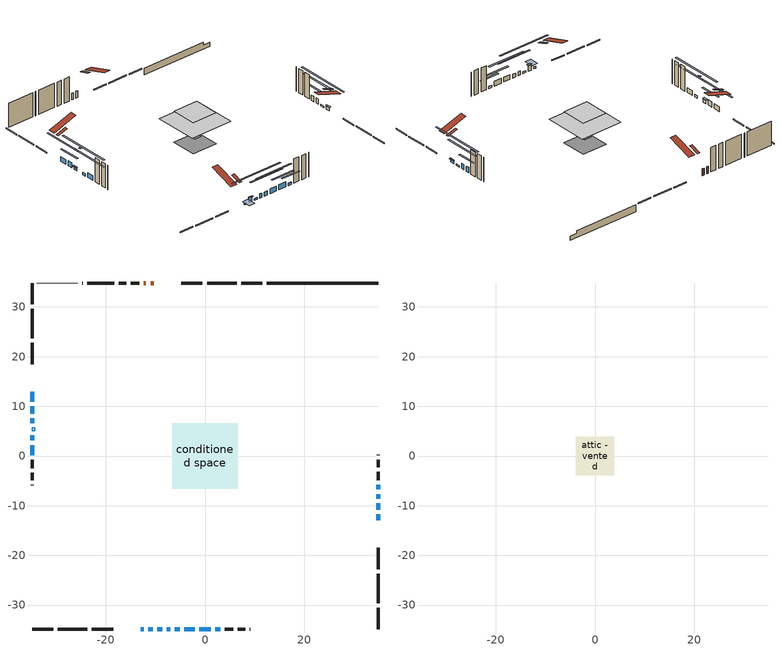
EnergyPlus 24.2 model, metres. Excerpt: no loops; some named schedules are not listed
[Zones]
conditioned space
 floor outside (Floor1 construction): -1.12,-1.12 -1.12,1.12 1.12,1.12 1.12,-1.12 z0.76
 floor adiabatic (AdiabaticFloorConstruction): -6.62,-6.62 -6.62,6.62 6.62,6.62 6.62,-6.62 z5.64
 floor foundation (Slab1 construction): -3.87,-3.87 -3.87,3.87 3.87,3.87 3.87,-3.87 z-1.27
 wall outside (RimJoist1 construction): 11.54,34.82 7.28,34.82 / -34.82,-34.82 -30.56,-34.82 / -34.82,34.82 -34.82,30.56 / 34.82,-34.82 34.82,-30.56 z0.76:1.06
 wall outside (RimJoist2 construction): 6.35,34.82 0.41,34.82 / -29.63,-34.82 -23.69,-34.82 / -34.82,29.63 -34.82,23.69 / 34.82,-29.63 34.82,-23.69 z0.76:1.06
 wall outside (RimJoist4 construction): -0.52,34.82 -4.78,34.82 / -22.76,-34.82 -18.5,-34.82 / -34.82,22.76 -34.82,18.5 / 34.82,-22.76 34.82,-18.5 z0.76:1.06
 wall outside (AdiabaticWallConstruction 1): -10.33,34.82 -10.97,34.82 / -11.89,34.82 -12.33,34.82 z0.76:2.79
 wall outside (AdiabaticWallConstruction): -12.95,-34.82 -12.34,-34.82 z0.76:1.37; -11.42,-34.82 -10.5,-34.82 / 34.82,-6.74 34.82,-5.82 z0.76:2.34; -34.82,12.95 -34.82,10.92 / -4.14,-34.82 -2.11,-34.82 / -34.82,2.21 -34.82,0.18 z0.76:2.21; -34.82,9.99 -34.82,8.54 / -1.18,-34.82 1.18,-34.82 z0.76:2.31; 34.82,-12.95 34.82,-11.73 / -34.82,7.62 -34.82,6.6 z0.76:1.68; 34.82,-10.81 34.82,-9.53 z0.76:1.24; -9.57,-34.82 -8.58,-34.82 z0.76:1.3; -34.82,4.13 -34.82,3.14 z0.76:1.47; -7.65,-34.82 -7.01,-34.82 z0.76:1.98; 34.82,-8.61 34.82,-7.67 z0.76:2.39; -6.09,-34.82 -5.07,-34.82 z0.76:1.93; 2.11,-34.82 3.08,-34.82 z0.76:1.45
 wall outside (Wall1 construction): -13.26,34.82 -14.94,34.82 / 4.01,-34.82 5.69,-34.82 / -34.82,-0.75 -34.82,-2.43 / 34.82,-4.89 34.82,-3.21 z0.76:8.08
 wall outside (Wall2 construction): -15.87,34.82 -17.36,34.82 / 6.62,-34.82 8.1,-34.82 / -34.82,-3.36 -34.82,-4.85 / 34.82,-2.28 34.82,-0.8 z0.76:8.08
 wall outside (Wall4 construction): -24.61,34.82 -24.73,34.82 / 9.03,-34.82 9.15,-34.82 / -34.82,-5.77 -34.82,-5.9 / 34.82,0.13 34.82,0.25 z0.76:8.08
 wall foundation (FoundationWall1 construction): 12.47,34.82,-1.27 12.47,34.82,0.76 32.58,34.82,0.76 32.58,34.82,-0.06 34.82,34.82,-0.06 34.82,34.82,-1.27
 wall othersidecoefficients (Wall3 construction): -18.29,34.82 -23.68,34.82 z0.76:8.08
 wall adiabatic (Wall5 construction): -25.66,34.82 -33.89,34.82 z0.76:8.08
 window (WindowConstruction 12): -12.95,-34.82 -12.34,-34.82 z0.76:1.37
 window (WindowConstruction 7): -11.41,-34.82 -10.5,-34.82 z0.76:2.34
 window (WindowConstruction 8): -34.82,12.95 -34.82,10.92 z0.76:2.21
 window (WindowConstruction 9): -34.82,9.99 -34.82,8.54 z0.76:2.31
 window (WindowConstruction 10): 34.82,-12.95 34.82,-11.73 z0.76:1.67
 window (WindowConstruction 11): -34.82,7.61 -34.82,6.6 z0.76:1.67
 window (WindowConstruction 14): 34.82,-10.8 34.82,-9.54 z0.76:1.24
 window (WindowConstruction 15): -9.57,-34.82 -8.58,-34.82 z0.76:1.29
 window (WindowConstruction 16): -34.82,4.13 -34.82,3.14 z0.76:1.47
 window (WindowConstruction 13): -7.65,-34.82 -7.02,-34.82 z0.76:1.98
 window (WindowConstruction): 34.82,-8.61 34.82,-7.67 z0.76:2.38
 window (WindowConstruction 1): -6.09,-34.82 -5.07,-34.82 z0.76:1.93
 window (WindowConstruction 2): -4.14,-34.82 -2.11,-34.82 z0.76:2.21
 window (WindowConstruction 3): -34.82,2.21 -34.82,0.18 z0.76:2.21
 window (WindowConstruction 4): 34.82,-6.74 34.82,-5.82 z0.76:2.34
 window (WindowConstruction 5): -1.18,-34.82 1.18,-34.82 z0.76:2.31
 window (WindowConstruction 6): 2.11,-34.82 3.08,-34.82 z0.76:1.45
 door (Door): -10.33,34.82 -10.96,34.82 z0.76:2.79
 door (Door 1): -11.89,34.82 -12.33,34.82 z0.76:2.79
 ceiling adiabatic (AdiabaticFloorConstruction): 6.62,-6.62 6.62,6.62 -6.62,6.62 -6.62,-6.62 z5.64
 roof outside (Roof2 construction): -9.4,34.82,8.08 -9.4,31.82,9.08 -8.61,31.82,9.08 -8.61,34.82,8.08; -13.88,-34.82,8.08 -13.88,-31.82,9.08 -14.67,-31.82,9.08 -14.67,-34.82,8.08; -34.82,13.88,8.08 -31.82,13.88,9.08 -31.82,14.67,9.08 -34.82,14.67,8.08; 34.82,-13.88,8.08 31.82,-13.88,9.08 31.82,-14.67,9.08 34.82,-14.67,8.08
 roof outside (AdiabaticRoofConstruction): -34.82,5.06,8.07 -34.24,5.06,8.27 -34.24,5.67,8.27 -34.82,5.67,8.07
 skylight (SkylightConstruction): -34.82,5.06,8.08 -34.24,5.06,8.27 -34.24,5.67,8.27 -34.82,5.67,8.08
attic - vented
 floor to conditioned space (Floor2 construction Reversed): -3.84,-3.84 -3.84,3.84 3.84,3.84 3.84,-3.84 z8.08
 roof outside (Roof1 construction): -7.68,34.82,8.08 -7.68,27.35,10.57 -5.71,27.35,10.57 -5.71,34.82,8.08; -15.6,-34.82,8.08 -15.6,-27.35,10.57 -17.57,-27.35,10.57 -17.57,-34.82,8.08; -34.82,15.6,8.08 -27.35,15.6,10.57 -27.35,17.57,10.57 -34.82,17.57,8.08; 34.82,-15.6,8.08 27.35,-15.6,10.57 27.35,-17.57,10.57 34.82,-17.57,8.08
shading: -11.73,-34.82 -13.56,-34.82 -13.56,-37.56 -11.73,-37.56 z1.98; -10.3,-34.82 -11.62,-34.82 -11.62,-35.23 -10.3,-35.23 z2.54; -34.82,5.95 -34.82,17.92 -35.23,17.92 -35.23,5.95 z7.18; -34.82,6.03 -34.82,12.5 -35.23,12.5 -35.23,6.03 z4.82; 34.82,-11.53 34.82,-13.15 35.23,-13.15 35.23,-11.53 z1.88; -34.82,6.4 -34.82,7.82 -35.23,7.82 -35.23,6.4 z1.88; 34.82,-1.87 34.82,-18.47 35.23,-18.47 35.23,-1.87 z8.91; -0.91,-34.82 -17.24,-34.82 -17.24,-35.23 -0.91,-35.23 z8.96; -34.82,-4.53 -34.82,11.8 -35.23,11.8 -35.23,-4.53 z9.14; 34.82,-2.7 34.82,-13.58 35.23,-13.58 35.23,-2.7 z7.36; -0.1,-34.82 -11.06,-34.82 -11.06,-35.23 -0.1,-35.23 z6.9; 2.86,-34.82 -9.11,-34.82 -9.11,-35.23 2.86,-35.23 z7.18; -34.82,-4.79 -34.82,7.18 -35.23,7.18 -35.23,-4.79 z7.18; 34.82,-3.32 34.82,-9.25 35.23,-9.25 35.23,-3.32 z4.84; 3.69,-34.82 -3.69,-34.82 -3.69,-35.23 3.69,-35.23 z4.82; 5.59,-34.82 -0.4,-34.82 -0.4,-35.23 5.59,-35.23 z3.95
[Building]
Building 1: Terrain=Suburbs
[Site:Location]
Ottawa Intl AP_ON: Latitude {deg}=45.32; Longitude {deg}=-75.67; Time Zone {hr}=-5; Elevation {m}=115; Keep Site Location Information=Yes
[Site:GroundTemperature:Shallow]
1.18808, -1.19398, -1.38475, -0.254337, 4.28362, 8.80044, 12.7163, 15.1969, 15.4076, 13.3901, 9.57408, 5.19582
[Site:WaterMainsTemperature]
Calculation Method=Schedule; Temperature Schedule=mains temperature schedule
[Material] Roughness=Rough; Thermal Absorptance=0.9
Name | Thickness {m} | Conductivity {W/m-K} | Density {kg/m3} | Specific Heat {J/kg-K} | Solar Absorptance | Visible Absorptance
asphalt or fiberglass shingles | 0.00635 | 0.162714 | 1121.4 | 1465.45 | 0.4 | 0.4
asphalt or fiberglass shingles 1 | 0.00635 | 0.162714 | 1121.4 | 1465.45 | 0.7 | 0.7
ceiling stud and cavity | 0.1397 | 0.0764328 | 65.682 | 1177.47 | 0.7 | 0.7
concrete 4.0 in. | 0.1016 | 1.803125 | 2242.8 | 837.4 | 0.7 | 0.7
concrete 8.0 in. | 0.2032 | 1.803125 | 2242.8 | 837.4 | 0.7 | 0.7
door material | 0.04445 | 0.188738 | 512.64 | 1214.23 | 0.7 | 0.7
door material 1 | 0.04445 | 0.053851 | 512.64 | 1214.23 | 0.7 | 0.7
exterior vertical ins | 0.000772825 | 0.029427 | 32.04 | 1214.23 | 0.7 | 0.7
floor covering | 0.0127 | 0.0433444 | 54.468 | 1339.84 | 0.6 | 0.6
floor rigid ins | 0.051816 | 0.029427 | 32.04 | 1214.23 | 0.7 | 0.7
floor rigid ins 1; roof rigid ins; wall rigid ins | 0.512978 | 0.029427 | 32.04 | 1214.23 | 0.7 | 0.7
floor stud and cavity | 0.1397 | 0.23811 | 92.3553 | 1139.71 | 0.7 | 0.7
floor stud and cavity 1 | 0.1397 | 1.75129 | 37.0049 | 1207.88 | 0.7 | 0.7
furniture material conditioned space 1 | 0.1524 | 0.115458 | 640.8 | 1214.23 | 0.6 | 0.6
gypsum board | 0.0127 | 0.160291 | 801 | 837.4 | 0.6 | 0.6
gypsum board 1 | 0.00254 | 0.160291 | 801 | 837.4 | 0.6 | 0.6
osb sheathing 0.5 in. | 0.0127 | 0.115458 | 512.64 | 1214.23 | 0.7 | 0.7
osb sheathing 0.5 in. 1 | 0.0127 | 0.115458 | 512.64 | 1214.23 | 0.84 | 0.84
osb sheathing 0.75 in. | 0.01905 | 0.115458 | 512.64 | 1214.23 | 0.7 | 0.7
rim joist stud and cavity | 0.0508 | 0.194335 | 50.32683 | 1063.81 | 0.6 | 0.6
rim joist stud and cavity 1 | 0.0508 | 0.337605 | 50.32683 | 1063.81 | 0.6 | 0.6
rim joist stud and cavity 2 | 0.0508 | 0.107068 | 50.32683 | 1063.81 | 0.6 | 0.6
roof stud and cavity | 0.2032 | 0.132829 | 78.34581 | 1123.46 | 0.7 | 0.7
roof stud and cavity 1 | 0.18415 | 1.78685 | 37.0049 | 1207.88 | 0.6 | 0.6
slab rigid ins | 0.00025908 | 0.029427 | 32.04 | 1214.23 | 0.7 | 0.7
wall stud and cavity | 0.1397 | 0.44826 | 139.0536 | 1170.24 | 0.7 | 0.7
wall stud and cavity 1 | 0.1397 | 1.39214 | 139.0536 | 1170.24 | 0.7 | 0.7
wall stud and cavity 2 | 0.1397 | 0.906353 | 139.0536 | 1170.24 | 0.7 | 0.7
wall stud and cavity 3 | 0.0889 | 0.211054 | 50.32683 | 1063.81 | 0.7 | 0.7
wall stud and cavity 4 | 0.1397 | 0.29435 | 139.0536 | 1170.24 | 0.7 | 0.7
wall stud and cavity 5 | 0.0889 | 0.380278 | 52.3479 | 1209.89 | 0.7 | 0.7
wall stud and cavity 6 | 0.0889 | 0.391764 | 83.0341 | 1211.67 | 0.7 | 0.7
wood siding | 0.0254 | 0.102417 | 544.68 | 1172.36 | 0.84 | 0.84
wood siding 1 | 0.00254 | 0.102417 | 544.68 | 1172.36 | 0.84 | 0.84
wood siding 2; wood siding 3; wood siding 4 | 0.0254 | 0.102417 | 544.68 | 1172.36 | 0.7 | 0.7
[WindowMaterial:SimpleGlazingSystem]
Name | U-Factor {W/m2-K} | Solar Heat Gain Coefficient
SkylightMaterial | 5.69189 | 0.716
WindowMaterial | 2.9236 | 0.66
WindowMaterial 1 | 2.93155 | 0.66
WindowMaterial 10 | 2.96619 | 0.62
WindowMaterial 11 | 4.63154 | 0.62
WindowMaterial 12 | 4.284051 | 0.65
WindowMaterial 13 | 4.05352 | 0.67
WindowMaterial 2 | 3.43633 | 0.71
WindowMaterial 3 | 3.716251 | 0.69
WindowMaterial 4 | 6.50642 | 0.81
WindowMaterial 5 | 4.09157 | 0.66
WindowMaterial 6 | 6.54446 | 0.8
WindowMaterial 7 | 3.80653 | 0.69
WindowMaterial 8 | 3.886591 | 0.68
WindowMaterial 9 | 5.20275 | 0.65
[Construction]
AdiabaticFloorConstruction: floor stud and cavity 1, floor rigid ins 1, osb sheathing 0.75 in., floor covering
AdiabaticRoofConstruction: asphalt or fiberglass shingles 1, roof rigid ins, osb sheathing 0.75 in., roof stud and cavity 1
AdiabaticWallConstruction: wood siding 3, wall rigid ins, wall stud and cavity 5, gypsum board
AdiabaticWallConstruction 1: wood siding 4, wall rigid ins, wall stud and cavity 5, gypsum board
Door: door material
Door 1: door material 1
Floor1 construction: floor stud and cavity, floor rigid ins, osb sheathing 0.75 in., floor covering
Floor2 construction Reversed: gypsum board, ceiling stud and cavity
FoundationWall1 construction: concrete 8.0 in.
furniture construction conditioned space 1: furniture material conditioned space 1
PartitionWallConstruction: gypsum board, wall stud and cavity 6, gypsum board
RimJoist1 construction: wood siding 2, rim joist stud and cavity
RimJoist2 construction: wood siding 2, rim joist stud and cavity 1
RimJoist4 construction: wood siding 2, rim joist stud and cavity 2
Roof1 construction: asphalt or fiberglass shingles
Roof2 construction: asphalt or fiberglass shingles, osb sheathing 0.75 in., roof stud and cavity, gypsum board
SkylightConstruction: SkylightMaterial
Slab1 construction: slab rigid ins, concrete 4.0 in.
Wall1 construction: wood siding, osb sheathing 0.5 in., wall stud and cavity, gypsum board
Wall2 construction: wood siding, osb sheathing 0.5 in., wall stud and cavity 1, gypsum board
Wall3 construction: osb sheathing 0.5 in. 1, wall stud and cavity 2, gypsum board
Wall4 construction: wood siding 1, wall stud and cavity 3, gypsum board 1
Wall5 construction: osb sheathing 0.5 in. 1, wall stud and cavity 4, gypsum board
WindowConstruction: WindowMaterial
WindowConstruction 1: WindowMaterial 1
WindowConstruction 10: WindowMaterial 7
WindowConstruction 11: WindowMaterial 8
WindowConstruction 12: WindowMaterial 9
WindowConstruction 13: WindowMaterial 10
WindowConstruction 14: WindowMaterial 11
WindowConstruction 15: WindowMaterial 12
WindowConstruction 16: WindowMaterial 13
WindowConstruction 2; WindowConstruction 3; WindowConstruction 8: WindowMaterial 2
WindowConstruction 4; WindowConstruction 7: WindowMaterial 3
WindowConstruction 5: WindowMaterial 4
WindowConstruction 6: WindowMaterial 5
WindowConstruction 9: WindowMaterial 6
[Zone] Multiplier=1; Part of Total Floor Area=Yes
Name | Volume {m3}
attic - vented | 23.8001
conditioned space | 608.5
[Space]
Name | Zone | Volume {m3}
attic - vented 1 | attic - vented | 23.8001
conditioned space 1 | conditioned space | 608.5
[ZoneInfiltration:EffectiveLeakageArea]
infil attic - vented 1: Zone or Space=attic - vented 1; Schedule=Always On Discrete; Effective Air Leakage Area {cm2}=2478.32; Stack Coefficient=0.00017321; Wind Coefficient=8.89215e-06
[ZoneMixing]
whole house fan mix: Zone or Space=attic - vented; Schedule=Always On Continuous; Design Flow Rate Calculation Method=Flow/Zone; Design Flow Rate {m3/s}=0; Source Zone or Space=conditioned space
[SurfaceProperty:ExposedFoundationPerimeter]
Slab1: Exposed Perimeter Calculation Method=TotalExposedPerimeter; Total Exposed Perimeter {m}=22.351
[SurfaceProperty:OtherSideCoefficients]
other non-freezing space: Combined Convective/Radiative Film Coefficient {W/m2-K}=8.35; Constant Temperature Coefficient=1; External Dry-Bulb Temperature Coefficient=0; Ground Temperature Coefficient=0; Wind Speed Coefficient=0; Zone Air Temperature Coefficient=0; Constant Temperature Schedule=other non-freezing space; Previous Other Side Temperature Coefficient=0
[InternalMass] Zone or ZoneList=conditioned space; Space or SpaceList=conditioned space 1
Name | Construction | Surface Area {m2}
furniture mass conditioned space 1 | furniture construction conditioned space 1 | 96.18
partition wall mass | PartitionWallConstruction | 240.45
[Lights]
interior lighting: Zone or ZoneList or Space or SpaceList=conditioned space 1; Schedule=interior lighting schedule; Design Level Calculation Method=LightingLevel; Lighting Level {W}=343.2; Return Air Fraction=0; Fraction Radiant=0.6; Fraction Visible=0.2; Fraction Replaceable=1
[People]
occupants: Zone or ZoneList or Space or SpaceList=conditioned space 1; Number of People Schedule=occupants schedule; Number of People Calculation Method=People; Number of People=3; Fraction Radiant=0.314171; Sensible Heat Fraction=0.56303; Activity Level Schedule=occupants activity schedule; Carbon Dioxide Generation Rate {m3/s-W}=0; Enable ASHRAE 55 Comfort Warnings=No; Mean Radiant Temperature Calculation Type=EnclosureAveraged
[ElectricEquipment] Zone or ZoneList or Space or SpaceList=conditioned space 1; Design Level Calculation Method=EquipmentLevel
Name | Schedule | Design Level {W} | Fraction Latent | Fraction Radiant | Fraction Lost
clothes dryer | clothes dryer schedule | 140.772 | 0.015 | 0.081 | 0.85
clothes washer | clothes washer schedule | 32.1985 | 0.03 | 0.162 | 0.7
cooking range | cooking range schedule | 208.969 | 0.08 | 0.432 | 0.2
dishwasher | dishwasher schedule | 66.8632 | 0.3 | 0.18 | 0.4
fridge | fridge schedule | 72.9452 | 0 | 0.6 | 0
mech vent house fan | mech vent house fan schedule | 0 | 0 | 0 | 1
mech vent house fan cfis | mech vent house fan cfis schedule | 0 | 0 | 0 | 0
misc plug loads | misc plug loads schedule | 494.7 | 0.045 | 0.513 | 0.1
whole house fan | Always On Discrete | 0 | 0 | 0 | 1
[OtherEquipment] Zone or ZoneList or Space or SpaceList=conditioned space 1; Design Level Calculation Method=EquipmentLevel
Name | Fuel Type | Schedule | Design Level {W} | Fraction Latent | Fraction Radiant | Fraction Lost
clothes dryer 1 | Electricity | clothes dryer schedule | 0 | 0.015 | 0.081 | 0.85
cooking range 1 | Electricity | cooking range schedule | 0 | 0.08 | 0.432 | 0.2
general water use latent | None | general water use schedule | 59.3978 | 1 | 0 | 0
general water use sensible | None | general water use schedule | -58.539 | 0 | 0.6 | 0
mech vent house fan latent load | None | Always On Discrete | 0 | 1 | 0 | 0
mech vent house fan sensible load | None | Always On Discrete | 0 | 0 | 0 | 0
water heater energy adjustment1 | Electricity | Always On Discrete | 0.01 | 0 | 0 | 1
[ZoneInfiltration:DesignFlowRate] Zone or ZoneList or Space or SpaceList=conditioned space 1; Schedule=Always On Discrete; Design Flow Rate Calculation Method=Flow/Zone; Design Flow Rate {m3/s}=0
infil flow; natural vent flow; whole house fan flow
[Foundation:Kiva]
Foundation Kiva 1: Initial Indoor Air Temperature {C}=18; Wall Height Above Grade {m}=0.759988; Wall Depth Below Slab {m}=0.2032; Custom Block Material Name 1=exterior vertical ins; Custom Block Depth 1 {m}=2.03; Custom Block X Position 1 {m}=0.2032; Custom Block Z Position 1 {m}=0
[Foundation:Kiva:Settings]
Soil Conductivity {W/m-K}=0.849921; Soil Density {kg/m3}=1842.3; Soil Specific Heat {J/kg-K}=418.7; Ground Solar Absorptivity=0.9; Ground Thermal Absorptivity=0.9; Ground Surface Roughness {m}=0.03; Far-Field Width {m}=40; Deep-Ground Boundary Condition=ZeroFlux; Deep-Ground Depth {m}=40; Minimum Cell Dimension {m}=0.2; Maximum Cell Growth Coefficient=3; Simulation Timestep=Timestep
[Exterior:Lights]
exterior lighting: Schedule=exterior lighting schedule; Design Level {W}=75.6
[Schedule:Constant]
Name | Hourly Value
Always On Continuous; mech vent house fan schedule; mech vent house fan cfis schedule; Always On Discrete | 1
other non-freezing space; fridge schedule | 0
occupants activity schedule | 117.228
[Schedule:Week:Daily]
interior lighting schedule Week Rule - Jan1-Jan27: interior lighting schedule day, interior lighting schedule day, interior lighting schedule day, interior lighting schedule day, interior lighting schedule day, interior lighting schedule day, interior lighting schedule day, interior lighting schedule default day, interior lighting schedule default day, interior lighting schedule default day, interior lighting schedule default day, interior lighting schedule default day
interior lighting schedule Week Rule - Jan28-Feb3: interior lighting schedule day, interior lighting schedule day, interior lighting schedule day, interior lighting schedule day, interior lighting schedule day 1, interior lighting schedule day 1, interior lighting schedule day 1, interior lighting schedule default day, interior lighting schedule default day, interior lighting schedule default day, interior lighting schedule default day, interior lighting schedule default day
interior lighting schedule Week Rule - Feb4-Feb24: interior lighting schedule day 1, interior lighting schedule day 1, interior lighting schedule day 1, interior lighting schedule day 1, interior lighting schedule day 1, interior lighting schedule day 1, interior lighting schedule day 1, interior lighting schedule default day, interior lighting schedule default day, interior lighting schedule default day, interior lighting schedule default day, interior lighting schedule default day
interior lighting schedule Week Rule - Feb25-Mar3: interior lighting schedule day 1, interior lighting schedule day 1, interior lighting schedule day 1, interior lighting schedule day 1, interior lighting schedule day 2, interior lighting schedule day 2, interior lighting schedule day 2, interior lighting schedule default day, interior lighting schedule default day, interior lighting schedule default day, interior lighting schedule default day, interior lighting schedule default day
interior lighting schedule Week Rule - Mar4-Mar31: interior lighting schedule day 2, interior lighting schedule day 2, interior lighting schedule day 2, interior lighting schedule day 2, interior lighting schedule day 2, interior lighting schedule day 2, interior lighting schedule day 2, interior lighting schedule default day, interior lighting schedule default day, interior lighting schedule default day, interior lighting schedule default day, interior lighting schedule default day
interior lighting schedule Week Rule - Apr1-Apr28: interior lighting schedule day 3, interior lighting schedule day 3, interior lighting schedule day 3, interior lighting schedule day 3, interior lighting schedule day 3, interior lighting schedule day 3, interior lighting schedule day 3, interior lighting schedule default day, interior lighting schedule default day, interior lighting schedule default day, interior lighting schedule default day, interior lighting schedule default day
interior lighting schedule Week Rule - Apr29-May5: interior lighting schedule day 3, interior lighting schedule day 3, interior lighting schedule day 4, interior lighting schedule day 4, interior lighting schedule day 4, interior lighting schedule day 4, interior lighting schedule day 4, interior lighting schedule default day, interior lighting schedule default day, interior lighting schedule default day, interior lighting schedule default day, interior lighting schedule default day
interior lighting schedule Week Rule - May6-May26: interior lighting schedule day 4, interior lighting schedule day 4, interior lighting schedule day 4, interior lighting schedule day 4, interior lighting schedule day 4, interior lighting schedule day 4, interior lighting schedule day 4, interior lighting schedule default day, interior lighting schedule default day, interior lighting schedule default day, interior lighting schedule default day, interior lighting schedule default day
interior lighting schedule Week Rule - May27-Jun2: interior lighting schedule day 4, interior lighting schedule day 4, interior lighting schedule day 4, interior lighting schedule day 4, interior lighting schedule day 4, interior lighting schedule day 5, interior lighting schedule day 5, interior lighting schedule default day, interior lighting schedule default day, interior lighting schedule default day, interior lighting schedule default day, interior lighting schedule default day
interior lighting schedule Week Rule - Jun3-Jun30: interior lighting schedule day 5, interior lighting schedule day 5, interior lighting schedule day 5, interior lighting schedule day 5, interior lighting schedule day 5, interior lighting schedule day 5, interior lighting schedule day 5, interior lighting schedule default day, interior lighting schedule default day, interior lighting schedule default day, interior lighting schedule default day, interior lighting schedule default day
interior lighting schedule Week Rule - Jul1-Jul28: interior lighting schedule day 6, interior lighting schedule day 6, interior lighting schedule day 6, interior lighting schedule day 6, interior lighting schedule day 6, interior lighting schedule day 6, interior lighting schedule day 6, interior lighting schedule default day, interior lighting schedule default day, interior lighting schedule default day, interior lighting schedule default day, interior lighting schedule default day
interior lighting schedule Week Rule - Jul29-Aug4: interior lighting schedule day 6, interior lighting schedule day 6, interior lighting schedule day 6, interior lighting schedule day 7, interior lighting schedule day 7, interior lighting schedule day 7, interior lighting schedule day 7, interior lighting schedule default day, interior lighting schedule default day, interior lighting schedule default day, interior lighting schedule default day, interior lighting schedule default day
interior lighting schedule Week Rule - Aug5-Aug25: interior lighting schedule day 7, interior lighting schedule day 7, interior lighting schedule day 7, interior lighting schedule day 7, interior lighting schedule day 7, interior lighting schedule day 7, interior lighting schedule day 7, interior lighting schedule default day, interior lighting schedule default day, interior lighting schedule default day, interior lighting schedule default day, interior lighting schedule default day
interior lighting schedule Week Rule - Aug26-Sep1: interior lighting schedule day 7, interior lighting schedule day 7, interior lighting schedule day 7, interior lighting schedule day 7, interior lighting schedule day 7, interior lighting schedule day 7, interior lighting schedule day 8, interior lighting schedule default day, interior lighting schedule default day, interior lighting schedule default day, interior lighting schedule default day, interior lighting schedule default day
interior lighting schedule Week Rule - Sep2-Sep29: interior lighting schedule day 8, interior lighting schedule day 8, interior lighting schedule day 8, interior lighting schedule day 8, interior lighting schedule day 8, interior lighting schedule day 8, interior lighting schedule day 8, interior lighting schedule default day, interior lighting schedule default day, interior lighting schedule default day, interior lighting schedule default day, interior lighting schedule default day
interior lighting schedule Week Rule - Sep30-Oct6: interior lighting schedule day 8, interior lighting schedule day 9, interior lighting schedule day 9, interior lighting schedule day 9, interior lighting schedule day 9, interior lighting schedule day 9, interior lighting schedule day 9, interior lighting schedule default day, interior lighting schedule default day, interior lighting schedule default day, interior lighting schedule default day, interior lighting schedule default day
interior lighting schedule Week Rule - Oct7-Oct27: interior lighting schedule day 9, interior lighting schedule day 9, interior lighting schedule day 9, interior lighting schedule day 9, interior lighting schedule day 9, interior lighting schedule day 9, interior lighting schedule day 9, interior lighting schedule default day, interior lighting schedule default day, interior lighting schedule default day, interior lighting schedule default day, interior lighting schedule default day
interior lighting schedule Week Rule - Oct28-Nov3: interior lighting schedule day 9, interior lighting schedule day 9, interior lighting schedule day 9, interior lighting schedule day 9, interior lighting schedule day 10, interior lighting schedule day 10, interior lighting schedule day 10, interior lighting schedule default day, interior lighting schedule default day, interior lighting schedule default day, interior lighting schedule default day, interior lighting schedule default day
interior lighting schedule Week Rule - Nov4-Nov24: interior lighting schedule day 10, interior lighting schedule day 10, interior lighting schedule day 10, interior lighting schedule day 10, interior lighting schedule day 10, interior lighting schedule day 10, interior lighting schedule day 10, interior lighting schedule default day, interior lighting schedule default day, interior lighting schedule default day, interior lighting schedule default day, interior lighting schedule default day
interior lighting schedule Week Rule - Nov25-Dec1: interior lighting schedule day 10, interior lighting schedule day 10, interior lighting schedule day 10, interior lighting schedule day 10, interior lighting schedule day 10, interior lighting schedule day 10, interior lighting schedule day 11, interior lighting schedule default day, interior lighting schedule default day, interior lighting schedule default day, interior lighting schedule default day, interior lighting schedule default day
interior lighting schedule Week Rule - Dec2-Dec31: interior lighting schedule day 11, interior lighting schedule day 11, interior lighting schedule day 11, interior lighting schedule day 11, interior lighting schedule day 11, interior lighting schedule day 11, interior lighting schedule day 11, interior lighting schedule default day, interior lighting schedule default day, interior lighting schedule default day, interior lighting schedule default day, interior lighting schedule default day
occupants schedule Week Rule - Jan1-Dec31: occupants schedule day, occupants schedule day, occupants schedule day, occupants schedule day, occupants schedule day, occupants schedule day, occupants schedule day, occupants schedule default day, occupants schedule default day, occupants schedule default day, occupants schedule default day, occupants schedule default day
clothes dryer schedule Week Rule - Jan1-Dec31: clothes dryer schedule day, clothes dryer schedule day, clothes dryer schedule day, clothes dryer schedule day, clothes dryer schedule day, clothes dryer schedule day, clothes dryer schedule day, clothes dryer schedule default day, clothes dryer schedule default day, clothes dryer schedule default day, clothes dryer schedule default day, clothes dryer schedule default day
clothes washer schedule Week Rule - Jan1-Dec31: clothes washer schedule day, clothes washer schedule day, clothes washer schedule day, clothes washer schedule day, clothes washer schedule day, clothes washer schedule day, clothes washer schedule day, clothes washer schedule default day, clothes washer schedule default day, clothes washer schedule default day, clothes washer schedule default day, clothes washer schedule default day
cooking range schedule Week Rule - Jan1-Dec31: cooking range schedule day, cooking range schedule day, cooking range schedule day, cooking range schedule day, cooking range schedule day, cooking range schedule day, cooking range schedule day, cooking range schedule default day, cooking range schedule default day, cooking range schedule default day, cooking range schedule default day, cooking range schedule default day
dishwasher schedule Week Rule - Jan1-Dec31: dishwasher schedule day, dishwasher schedule day, dishwasher schedule day, dishwasher schedule day, dishwasher schedule day, dishwasher schedule day, dishwasher schedule day, dishwasher schedule default day, dishwasher schedule default day, dishwasher schedule default day, dishwasher schedule default day, dishwasher schedule default day
misc plug loads schedule Week Rule - Jan1-Dec31: misc plug loads schedule day, misc plug loads schedule day, misc plug loads schedule day, misc plug loads schedule day, misc plug loads schedule day, misc plug loads schedule day, misc plug loads schedule day, misc plug loads schedule default day, misc plug loads schedule default day, misc plug loads schedule default day, misc plug loads schedule default day, misc plug loads schedule default day
general water use schedule Week Rule - Jan1-Dec31: general water use schedule day, general water use schedule day, general water use schedule day, general water use schedule day, general water use schedule day, general water use schedule day, general water use schedule day, general water use schedule default day, general water use schedule default day, general water use schedule default day, general water use schedule default day, general water use schedule default day
exterior lighting schedule Week Rule - Jan1-Jan27: exterior lighting schedule day, exterior lighting schedule day, exterior lighting schedule day, exterior lighting schedule day, exterior lighting schedule day, exterior lighting schedule day, exterior lighting schedule day, exterior lighting schedule default day, exterior lighting schedule default day, exterior lighting schedule default day, exterior lighting schedule default day, exterior lighting schedule default day
exterior lighting schedule Week Rule - Jan28-Feb3: exterior lighting schedule day, exterior lighting schedule day, exterior lighting schedule day, exterior lighting schedule day, exterior lighting schedule day 1, exterior lighting schedule day 1, exterior lighting schedule day 1, exterior lighting schedule default day, exterior lighting schedule default day, exterior lighting schedule default day, exterior lighting schedule default day, exterior lighting schedule default day
exterior lighting schedule Week Rule - Feb4-Feb24: exterior lighting schedule day 1, exterior lighting schedule day 1, exterior lighting schedule day 1, exterior lighting schedule day 1, exterior lighting schedule day 1, exterior lighting schedule day 1, exterior lighting schedule day 1, exterior lighting schedule default day, exterior lighting schedule default day, exterior lighting schedule default day, exterior lighting schedule default day, exterior lighting schedule default day
exterior lighting schedule Week Rule - Feb25-Mar3: exterior lighting schedule day 1, exterior lighting schedule day 1, exterior lighting schedule day 1, exterior lighting schedule day 1, exterior lighting schedule day 2, exterior lighting schedule day 2, exterior lighting schedule day 2, exterior lighting schedule default day, exterior lighting schedule default day, exterior lighting schedule default day, exterior lighting schedule default day, exterior lighting schedule default day
exterior lighting schedule Week Rule - Mar4-Mar31: exterior lighting schedule day 2, exterior lighting schedule day 2, exterior lighting schedule day 2, exterior lighting schedule day 2, exterior lighting schedule day 2, exterior lighting schedule day 2, exterior lighting schedule day 2, exterior lighting schedule default day, exterior lighting schedule default day, exterior lighting schedule default day, exterior lighting schedule default day, exterior lighting schedule default day
exterior lighting schedule Week Rule - Apr1-Apr28: exterior lighting schedule day 3, exterior lighting schedule day 3, exterior lighting schedule day 3, exterior lighting schedule day 3, exterior lighting schedule day 3, exterior lighting schedule day 3, exterior lighting schedule day 3, exterior lighting schedule default day, exterior lighting schedule default day, exterior lighting schedule default day, exterior lighting schedule default day, exterior lighting schedule default day
exterior lighting schedule Week Rule - Apr29-May5: exterior lighting schedule day 3, exterior lighting schedule day 3, exterior lighting schedule day 4, exterior lighting schedule day 4, exterior lighting schedule day 4, exterior lighting schedule day 4, exterior lighting schedule day 4, exterior lighting schedule default day, exterior lighting schedule default day, exterior lighting schedule default day, exterior lighting schedule default day, exterior lighting schedule default day
exterior lighting schedule Week Rule - May6-May26: exterior lighting schedule day 4, exterior lighting schedule day 4, exterior lighting schedule day 4, exterior lighting schedule day 4, exterior lighting schedule day 4, exterior lighting schedule day 4, exterior lighting schedule day 4, exterior lighting schedule default day, exterior lighting schedule default day, exterior lighting schedule default day, exterior lighting schedule default day, exterior lighting schedule default day
[Schedule:Year]
interior lighting schedule: interior lighting schedule Week Rule - Jan1-Jan27, 1, 1, 1, 27, interior lighting schedule Week Rule - Jan28-Feb3, 1, 28, 2, 3, interior lighting schedule Week Rule - Feb4-Feb24, 2, 4, 2, 24, interior lighting schedule Week Rule - Feb25-Mar3, 2, 25, 3, 3, interior lighting schedule Week Rule - Mar4-Mar31, 3, 4, 3, 31, interior lighting schedule Week Rule - Apr1-Apr28, 4, 1, 4, 28, interior lighting schedule Week Rule - Apr29-May5, 4, 29, 5, 5, interior lighting schedule Week Rule - May6-May26, 5, 6, 5, 26, interior lighting schedule Week Rule - May27-Jun2, 5, 27, 6, 2, interior lighting schedule Week Rule - Jun3-Jun30, 6, 3, 6, 30, interior lighting schedule Week Rule - Jul1-Jul28, 7, 1, 7, 28, interior lighting schedule Week Rule - Jul29-Aug4, 7, 29, 8, 4, interior lighting schedule Week Rule - Aug5-Aug25, 8, 5, 8, 25, interior lighting schedule Week Rule - Aug26-Sep1, 8, 26, 9, 1, interior lighting schedule Week Rule - Sep2-Sep29, 9, 2, 9, 29, interior lighting schedule Week Rule - Sep30-Oct6, 9, 30, 10, 6, interior lighting schedule Week Rule - Oct7-Oct27, 10, 7, 10, 27, interior lighting schedule Week Rule - Oct28-Nov3, 10, 28, 11, 3, interior lighting schedule Week Rule - Nov4-Nov24, 11, 4, 11, 24, interior lighting schedule Week Rule - Nov25-Dec1, 11, 25, 12, 1, interior lighting schedule Week Rule - Dec2-Dec31, 12, 2, 12, 31
occupants schedule: occupants schedule Week Rule - Jan1-Dec31, 1, 1, 12, 31
clothes dryer schedule: clothes dryer schedule Week Rule - Jan1-Dec31, 1, 1, 12, 31
clothes washer schedule: clothes washer schedule Week Rule - Jan1-Dec31, 1, 1, 12, 31
cooking range schedule: cooking range schedule Week Rule - Jan1-Dec31, 1, 1, 12, 31
dishwasher schedule: dishwasher schedule Week Rule - Jan1-Dec31, 1, 1, 12, 31
misc plug loads schedule: misc plug loads schedule Week Rule - Jan1-Dec31, 1, 1, 12, 31
general water use schedule: general water use schedule Week Rule - Jan1-Dec31, 1, 1, 12, 31
exterior lighting schedule: exterior lighting schedule Week Rule - Jan1-Jan27, 1, 1, 1, 27, exterior lighting schedule Week Rule - Jan28-Feb3, 1, 28, 2, 3, exterior lighting schedule Week Rule - Feb4-Feb24, 2, 4, 2, 24, exterior lighting schedule Week Rule - Feb25-Mar3, 2, 25, 3, 3, exterior lighting schedule Week Rule - Mar4-Mar31, 3, 4, 3, 31, exterior lighting schedule Week Rule - Apr1-Apr28, 4, 1, 4, 28, exterior lighting schedule Week Rule - Apr29-May5, 4, 29, 5, 5, exterior lighting schedule Week Rule - May6-May26, 5, 6, 5, 26, exterior lighting schedule Week Rule - May27-Jun2, 5, 27, 6, 2, exterior lighting schedule Week Rule - Jun3-Jun30, 6, 3, 6, 30, exterior lighting schedule Week Rule - Jul1-Jul28, 7, 1, 7, 28, exterior lighting schedule Week Rule - Jul29-Aug4, 7, 29, 8, 4, exterior lighting schedule Week Rule - Aug5-Aug25, 8, 5, 8, 25, exterior lighting schedule Week Rule - Aug26-Sep1, 8, 26, 9, 1, exterior lighting schedule Week Rule - Sep2-Sep29, 9, 2, 9, 29, exterior lighting schedule Week Rule - Sep30-Oct6, 9, 30, 10, 6, exterior lighting schedule Week Rule - Oct7-Oct27, 10, 7, 10, 27, exterior lighting schedule Week Rule - Oct28-Nov3, 10, 28, 11, 3, exterior lighting schedule Week Rule - Nov4-Nov24, 11, 4, 11, 24, exterior lighting schedule Week Rule - Nov25-Dec1, 11, 25, 12, 1, exterior lighting schedule Week Rule - Dec2-Dec31, 12, 2, 12, 31
[Schedule:Compact]
mains temperature schedule: Through: 01/01, For: AllDays, Until: 24:00, 5.98056, Through: 01/02, For: AllDays, Until: 24:00, 5.90111, Through: 01/03, For: AllDays, Until: 24:00, 5.82222, Through: 01/04, For: AllDays, Until: 24:00, 5.74556, Through: 01/05, For: AllDays, Until: 24:00, 5.66944, Through: 01/06, For: AllDays, Until: 24:00, 5.595, Through: 01/07, For: AllDays, Until: 24:00, 5.52222, Through: 01/08, For: AllDays, Until: 24:00, 5.45, Through: 01/09, For: AllDays, Until: 24:00, 5.38, Through: 01/10, For: AllDays, Until: 24:00, 5.31111, Through: 01/11, For: AllDays, Until: 24:00, 5.24333, Through: 01/12, For: AllDays, Until: 24:00, 5.17778, Through: 01/13, For: AllDays, Until: 24:00, 5.11333, Through: 01/14, For: AllDays, Until: 24:00, 5.05, Through: 01/15, For: AllDays, Until: 24:00, 4.98833, Through: 01/16, For: AllDays, Until: 24:00, 4.92889, Through: 01/17, For: AllDays, Until: 24:00, 4.87, Through: 01/18, For: AllDays, Until: 24:00, 4.81333, Through: 01/19, For: AllDays, Until: 24:00, 4.75833, Through: 01/20, For: AllDays, Until: 24:00, 4.70444, Through: 01/21, For: AllDays, Until: 24:00, 4.65278, Through: 01/22, For: AllDays, Until: 24:00, 4.60222, Through: 01/23, For: AllDays, Until: 24:00, 4.55333, Through: 01/24, For: AllDays, Until: 24:00, 4.50667, Through: 01/25, For: AllDays, Until: 24:00, 4.46111, Through: 01/26, For: AllDays, Until: 24:00, 4.41722, Through: 01/27, For: AllDays, Until: 24:00, 4.37556, Through: 01/28, For: AllDays, Until: 24:00, 4.335, Through: 01/29, For: AllDays, Until: 24:00, 4.29667, Through: 01/30, For: AllDays, Until: 24:00, 4.26, Through: 01/31, For: AllDays, Until: 24:00, 4.225, Through: 02/01, For: AllDays, Until: 24:00, 4.19167, Through: 02/02, For: AllDays, Until: 24:00, 4.16, Through: 02/03, For: AllDays, Until: 24:00, 4.13056, Through: 02/04, For: AllDays, Until: 24:00, 4.10278, Through: 02/05, For: AllDays, Until: 24:00, 4.07667, Through: 02/06, For: AllDays, Until: 24:00, 4.05222, Through: 02/07, For: AllDays, Until: 24:00, 4.03, Through: 02/08, For: AllDays, Until: 24:00, 4.00889, Through: 02/09, For: AllDays, Until: 24:00, 3.99056, Through: 02/10, For: AllDays, Until: 24:00, 3.97333, Through: 02/11, For: AllDays, Until: 24:00, 3.95833, Through: 02/12, For: AllDays, Until: 24:00, 3.945, Through: 02/13, For: AllDays, Until: 24:00, 3.93333, Through: 02/14, For: AllDays, Until: 24:00, 3.92389, Through: 02/15, For: AllDays, Until: 24:00, 3.91611, Through: 02/16, For: AllDays, Until: 24:00, 3.91, Through: 02/17, For: AllDays, Until: 24:00, 3.90611, Through: 02/18, For: AllDays, Until: 24:00, 3.90389, Through: 02/19, For: AllDays, Until: 24:00, 3.90389, Through: 02/20, For: AllDays, Until: 24:00, 3.905, Through: 02/21, For: AllDays, Until: 24:00, 3.90889, Through: 02/22, For: AllDays, Until: 24:00, 3.91389, Through: 02/23, For: AllDays, Until: 24:00, 3.92111, Through: 02/24, For: AllDays, Until: 24:00, 3.93, Through: 02/25, For: AllDays, Until: 24:00, 3.94056, Through: 02/26, For: AllDays, Until: 24:00, 3.95333, Through: 02/27, For: AllDays, Until: 24:00, 3.96778, Through: 02/28, For: AllDays, Until: 24:00, 3.98444, Through: 03/01, For: AllDays, Until: 24:00, 4.00278, Through: 03/02, For: AllDays, Until: 24:00, 4.02278, Through: 03/03, For: AllDays, Until: 24:00, 4.04444, Through: 03/04, For: AllDays, Until: 24:00, 4.06833, Through: 03/05, For: AllDays, Until: 24:00, 4.09389, Through: 03/06, For: AllDays, Until: 24:00, 4.12111, Through: 03/07, For: AllDays, Until: 24:00, 4.15, Through: 03/08, For: AllDays, Until: 24:00, 4.18111, Through: 03/09, For: AllDays, Until: 24:00, 4.21333, Through: 03/10, For: AllDays, Until: 24:00, 4.24778, Through: 03/11, For: AllDays, Until: 24:00, 4.28389, Through: 03/12, For: AllDays, Until: 24:00, 4.32222, Through: 03/13, For: AllDays, Until: 24:00, 4.36167, Through: 03/14, For: AllDays, Until: 24:00, 4.40333, Through: 03/15, For: AllDays, Until: 24:00, 4.44611, Through: 03/16, For: AllDays, Until: 24:00, 4.49111, Through: 03/17, For: AllDays, Until: 24:00, 4.53722, Through: 03/18, For: AllDays, Until: 24:00, 4.58556, Through: 03/19, For: AllDays, Until: 24:00, 4.63556, Through: 03/20, For: AllDays, Until: 24:00, 4.68667, Through: 03/21, For: AllDays, Until: 24:00, 4.74, Through: 03/22, For: AllDays, Until: 24:00, 4.79444, Through: 03/23, For: AllDays, Until: 24:00, 4.85111, Through: 03/24, For: AllDays, Until: 24:00, 4.90889, Through: 03/25, For: AllDays, Until: 24:00, 4.96833, Through: 03/26, For: AllDays, Until: 24:00, 5.02944, Through: 03/27, For: AllDays, Until: 24:00, 5.09167, Through: 03/28, For: AllDays, Until: 24:00, 5.15556, Through: 03/29, For: AllDays, Until: 24:00, 5.22111, Through: 03/30, For: AllDays, Until: 24:00, 5.28833, Through: 03/31, For: AllDays, Until: 24:00, 5.35667, Through: 04/01, For: AllDays, Until: 24:00, 5.42667, Through: 04/02, For: AllDays, Until: 24:00, 5.49778, Through: 04/03, For: AllDays, Until: 24:00, 5.57056, Through: 04/04, For: AllDays, Until: 24:00, 5.64444, Through: 04/05, For: AllDays, Until: 24:00, 5.71944, Through: 04/06, For: AllDays, Until: 24:00, 5.79611, Through: 04/07, For: AllDays, Until: 24:00, 5.87444, Through: 04/08, For: AllDays, Until: 24:00, 5.95389, Through: 04/09, For: AllDays, Until: 24:00, 6.03389, Through: 04/10, For: AllDays, Until: 24:00, 6.11611, Through: 04/11, For: AllDays, Until: 24:00, 6.19889, Through: 04/12, For: AllDays, Until: 24:00, 6.28278, Through: 04/13, For: AllDays, Until: 24:00, 6.36833, Through: 04/14, For: AllDays, Until: 24:00, 6.45444, Through: 04/15, For: AllDays, Until: 24:00, 6.54222, Through: 04/16, For: AllDays, Until: 24:00, 6.63056, Through: 04/17, For: AllDays, Until: 24:00, 6.72056, Through: 04/18, For: AllDays, Until: 24:00, 6.81111, Through: 04/19, For: AllDays, Until: 24:00, 6.90278, Through: 04/20, For: AllDays, Until: 24:00, 6.99556, Through: 04/21, For: AllDays, Until: 24:00, 7.08889, Through: 04/22, For: AllDays, Until: 24:00, 7.18333, Through: 04/23, For: AllDays, Until: 24:00, 7.27889, Through: 04/24, For: AllDays, Until: 24:00, 7.375, Through: 04/25, For: AllDays, Until: 24:00, 7.47222, Through: 04/26, For: AllDays, Until: 24:00, 7.57, Through: 04/27, For: AllDays, Until: 24:00, 7.66889, Through: 04/28, For: AllDays, Until: 24:00, 7.76833, Through: 04/29, For: AllDays, Until: 24:00, 7.86833, Through: 04/30, For: AllDays, Until: 24:00, 7.96889, Through: 05/01, For: AllDays, Until: 24:00, 8.07056, Through: 05/02, For: AllDays, Until: 24:00, 8.17278, Through: 05/03, For: AllDays, Until: 24:00, 8.275, Through: 05/04, For: AllDays, Until: 24:00, 8.37833, Through: 05/05, For: AllDays, Until: 24:00, 8.48222, Through: 05/06, For: AllDays, Until: 24:00, 8.58667, Through: 05/07, For: AllDays, Until: 24:00, 8.69111, Through: 05/08, For: AllDays, Until: 24:00, 8.79667, Through: 05/09, For: AllDays, Until: 24:00, 8.90222, Through: 05/10, For: AllDays, Until: 24:00, 9.00833, Through: 05/11, For: AllDays, Until: 24:00, 9.11444, Through: 05/12, For: AllDays, Until: 24:00, 9.22111, Through: 05/13, For: AllDays, Until: 24:00, 9.32778, Through: 05/14, For: AllDays, Until: 24:00, 9.435, Through: 05/15, For: AllDays, Until: 24:00, 9.54278, Through: 05/16, For: AllDays, Until: 24:00, 9.65, Through: 05/17, For: AllDays, Until: 24:00, 9.75778, Through: 05/18, For: AllDays, Until: 24:00, 9.86611, Through: 05/19, For: AllDays, Until: 24:00, 9.97389, Through: 05/20, For: AllDays, Until: 24:00, 10.0822, Through: 05/21, For: AllDays, Until: 24:00, 10.19, Through: 05/22, For: AllDays, Until: 24:00, 10.2983, Through: 05/23, For: AllDays, Until: 24:00, 10.4061, Through: 05/24, For: AllDays, Until: 24:00, 10.5139, Through: 05/25, For: AllDays, Until: 24:00, 10.6222, Through: 05/26, For: AllDays, Until: 24:00, 10.73, Through: 05/27, For: AllDays, Until: 24:00, 10.8372, Through: 05/28, For: AllDays, Until: 24:00, 10.945, Through: 05/29, For: AllDays, Until: 24:00, 11.0517, Through: 05/30, For: AllDays, Until: 24:00, 11.1589, Through: 05/31, For: AllDays, Until: 24:00, 11.2656, Through: 06/01, For: AllDays, Until: 24:00, 11.3717, Through: 06/02, For: AllDays, Until: 24:00, 11.4778, Through: 06/03, For: AllDays, Until: 24:00, 11.5833, Through: 06/04, For: AllDays, Until: 24:00, 11.6883, Through: 06/05, For: AllDays, Until: 24:00, 11.7933, Through: 06/06, For: AllDays, Until: 24:00, 11.8972, Through: 06/07, For: AllDays, Until: 24:00, 12.0011, Through: 06/08, For: AllDays, Until: 24:00, 12.1044, Through: 06/09, For: AllDays, Until: 24:00, 12.2067, Through: 06/10, For: AllDays, Until: 24:00, 12.3089, Through: 06/11, For: AllDays, Until: 24:00, 12.4106, Through: 06/12, For: AllDays, Until: 24:00, 12.5111, Through: 06/13, For: AllDays, Until: 24:00, 12.6111, Through: 06/14, For: AllDays, Until: 24:00, 12.7106, Through: 06/15, For: AllDays, Until: 24:00, 12.8089, Through: 06/16, For: AllDays, Until: 24:00, 12.9067, Through: 06/17, For: AllDays, Until: 24:00, 13.0039, Through: 06/18, For: AllDays, Until: 24:00, 13.1, Through: 06/19, For: AllDays, Until: 24:00, 13.195, Through: 06/20, For: AllDays, Until: 24:00, 13.2894, Through: 06/21, For: AllDays, Until: 24:00, 13.3833, Through: 06/22, For: AllDays, Until: 24:00, 13.4756, Through: 06/23, For: AllDays, Until: 24:00, 13.5672, Through: 06/24, For: AllDays, Until: 24:00, 13.6578, Through: 06/25, For: AllDays, Until: 24:00, 13.7472, Through: 06/26, For: AllDays, Until: 24:00, 13.8356, Through: 06/27, For: AllDays, Until: 24:00, 13.9233, Through: 06/28, For: AllDays, Until: 24:00, 14.0094, Through: 06/29, For: AllDays, Until: 24:00, 14.0944, Through: 06/30, For: AllDays, Until: 24:00, 14.1789, Through: 07/01, For: AllDays, Until: 24:00, 14.2617, Through: 07/02, For: AllDays, Until: 24:00, 14.3433, Through: 07/03, For: AllDays, Until: 24:00, 14.4233, Through: 07/04, For: AllDays, Until: 24:00, 14.5028, Through: 07/05, For: AllDays, Until: 24:00, 14.5806, Through: 07/06, For: AllDays, Until: 24:00, 14.6567, Through: 07/07, For: AllDays, Until: 24:00, 14.7322, Through: 07/08, For: AllDays, Until: 24:00, 14.8061, Through: 07/09, For: AllDays, Until: 24:00, 14.8783, Through: 07/10, For: AllDays, Until: 24:00, 14.9494, Through: 07/11, For: AllDays, Until: 24:00, 15.0194, Through: 07/12, For: AllDays, Until: 24:00, 15.0878, Through: 07/13, For: AllDays, Until: 24:00, 15.1544, Through: 07/14, For: AllDays, Until: 24:00, 15.22, Through: 07/15, For: AllDays, Until: 24:00, 15.2833, Through: 07/16, For: AllDays, Until: 24:00, 15.3461, Through: 07/17, For: AllDays, Until: 24:00, 15.4067, Through: 07/18, For: AllDays, Until: 24:00, 15.4661, Through: 07/19, For: AllDays, Until: 24:00, 15.5239, Through: 07/20, For: AllDays, Until: 24:00, 15.58, Through: 07/21, For: AllDays, Until: 24:00, 15.6344, Through: 07/22, For: AllDays, Until: 24:00, 15.6872, Through: 07/23, For: AllDays, Until: 24:00, 15.7383, Through: 07/24, For: AllDays, Until: 24:00, 15.7883, Through: 07/25, For: AllDays, Until: 24:00, 15.8361, Through: 07/26, For: AllDays, Until: 24:00, 15.8822, Through: 07/27, For: AllDays, Until: 24:00, 15.9272, Through: 07/28, For: AllDays, Until: 24:00, 15.97, Through: 07/29, For: AllDays, Until: 24:00, 16.0111, Through: 07/30, For: AllDays, Until: 24:00, 16.0506, Through: 07/31, For: AllDays, Until: 24:00, 16.0883, Through: 08/01, For: AllDays, Until: 24:00, 16.1244, Through: 08/02, For: AllDays, Until: 24:00, 16.1583, Through: 08/03, For: AllDays, Until: 24:00, 16.1911, Through: 08/04, For: AllDays, Until: 24:00, 16.2217, Through: 08/05, For: AllDays, Until: 24:00, 16.2506, Through: 08/06, For: AllDays, Until: 24:00, 16.2778, Through: 08/07, For: AllDays, Until: 24:00, 16.3028, Through: 08/08, For: AllDays, Until: 24:00, 16.3267, Through: 08/09, For: AllDays, Until: 24:00, 16.3483, Through: 08/10, For: AllDays, Until: 24:00, 16.3678, Through: 08/11, For: AllDays, Until: 24:00, 16.3861, Through: 08/12, For: AllDays, Until: 24:00, 16.4022, Through: 08/13, For: AllDays, Until: 24:00, 16.4167, Through: 08/14, For: AllDays, Until: 24:00, 16.4289, Through: 08/15, For: AllDays, Until: 24:00, 16.4394, Through: 08/16, For: AllDays, Until: 24:00, 16.4483, Through: 08/17, For: AllDays, Until: 24:00, 16.455, Through: 08/18, For: AllDays, Until: 24:00, 16.4606, Through: 08/19, For: AllDays, Until: 24:00, 16.4633, Through: 08/20, For: AllDays, Until: 24:00, 16.465, Through: 08/21, For: AllDays, Until: 24:00, 16.4644, Through: 08/22, For: AllDays, Until: 24:00, 16.4622, Through: 08/23, For: AllDays, Until: 24:00, 16.4578, Through: 08/24, For: AllDays, Until: 24:00, 16.4517, Through: 08/25, For: AllDays, Until: 24:00, 16.4439, Through: 08/26, For: AllDays, Until: 24:00, 16.4339, Through: 08/27, For: AllDays, Until: 24:00, 16.4222, Through: 08/28, For: AllDays, Until: 24:00, 16.4089, Through: 08/29, For: AllDays, Until: 24:00, 16.3933, Through: 08/30, For: AllDays, Until: 24:00, 16.3761, Through: 08/31, For: AllDays, Until: 24:00, 16.3572, Through: 09/01, For: AllDays, Until: 24:00, 16.3361, Through: 09/02, For: AllDays, Until: 24:00, 16.3139, Through: 09/03, For: AllDays, Until: 24:00, 16.2894, Through: 09/04, For: AllDays, Until: 24:00, 16.2628, Through: 09/05, For: AllDays, Until: 24:00, 16.235, Through: 09/06, For: AllDays, Until: 24:00, 16.205, Through: 09/07, For: AllDays, Until: 24:00, 16.1733, Through: 09/08, For: AllDays, Until: 24:00, 16.14, Through: 09/09, For: AllDays, Until: 24:00, 16.1044, Through: 09/10, For: AllDays, Until: 24:00, 16.0678, Through: 09/11, For: AllDays, Until: 24:00, 16.0289, Through: 09/12, For: AllDays, Until: 24:00, 15.9889, Through: 09/13, For: AllDays, Until: 24:00, 15.9467, Through: 09/14, For: AllDays, Until: 24:00, 15.9028, Through: 09/15, For: AllDays, Until: 24:00, 15.8572, Through: 09/16, For: AllDays, Until: 24:00, 15.81, Through: 09/17, For: AllDays, Until: 24:00, 15.7611, Through: 09/18, For: AllDays, Until: 24:00, 15.7106, Through: 09/19, For: AllDays, Until: 24:00, 15.6583, Through: 09/20, For: AllDays, Until: 24:00, 15.6044, Through: 09/21, For: AllDays, Until: 24:00, 15.5489, Through: 09/22, For: AllDays, Until: 24:00, 15.4922, Through: 09/23, For: AllDays, Until: 24:00, 15.4333, Through: 09/24, For: AllDays, Until: 24:00, 15.3733, Through: 09/25, For: AllDays, Until: 24:00, 15.3117, Through: 09/26, For: AllDays, Until: 24:00, 15.2483, Through: 09/27, For: AllDays, Until: 24:00, 15.1839, Through: 09/28, For: AllDays, Until: 24:00, 15.1178, Through: 09/29, For: AllDays, Until: 24:00, 15.05, Through: 09/30, For: AllDays, Until: 24:00, 14.9811, Through: 10/01, For: AllDays, Until: 24:00, 14.9106, Through: 10/02, For: AllDays, Until: 24:00, 14.8389, Through: 10/03, For: AllDays, Until: 24:00, 14.7656, Through: 10/04, For: AllDays, Until: 24:00, 14.6906, Through: 10/05, For: AllDays, Until: 24:00, 14.615, Through: 10/06, For: AllDays, Until: 24:00, 14.5378, Through: 10/07, For: AllDays, Until: 24:00, 14.4589, Through: 10/08, For: AllDays, Until: 24:00, 14.3794, Through: 10/09, For: AllDays, Until: 24:00, 14.2983, Through: 10/10, For: AllDays, Until: 24:00, 14.2161, Through: 10/11, For: AllDays, Until: 24:00, 14.1322, Through: 10/12, For: AllDays, Until: 24:00, 14.0478, Through: 10/13, For: AllDays, Until: 24:00, 13.9622, Through: 10/14, For: AllDays, Until: 24:00, 13.875, Through: 10/15, For: AllDays, Until: 24:00, 13.7872, Through: 10/16, For: AllDays, Until: 24:00, 13.6983, Through: 10/17, For: AllDays, Until: 24:00, 13.6078, Through: 10/18, For: AllDays, Until: 24:00, 13.5167, Through: 10/19, For: AllDays, Until: 24:00, 13.425, Through: 10/20, For: AllDays, Until: 24:00, 13.3317, Through: 10/21, For: AllDays, Until: 24:00, 13.2378, Through: 10/22, For: AllDays, Until: 24:00, 13.1428, Through: 10/23, For: AllDays, Until: 24:00, 13.0472, Through: 10/24, For: AllDays, Until: 24:00, 12.9506, Through: 10/25, For: AllDays, Until: 24:00, 12.8528, Through: 10/26, For: AllDays, Until: 24:00, 12.755, Through: 10/27, For: AllDays, Until: 24:00, 12.6556, Through: 10/28, For: AllDays, Until: 24:00, 12.5561, Through: 10/29, For: AllDays, Until: 24:00, 12.4556, Through: 10/30, For: AllDays, Until: 24:00, 12.3544, Through: 10/31, For: AllDays, Until: 24:00, 12.2528, Through: 11/01, For: AllDays, Until: 24:00, 12.1506, Through: 11/02, For: AllDays, Until: 24:00, 12.0472, Through: 11/03, For: AllDays, Until: 24:00, 11.9439, Through: 11/04, For: AllDays, Until: 24:00, 11.84, Through: 11/05, For: AllDays, Until: 24:00, 11.7356, Through: 11/06, For: AllDays, Until: 24:00, 11.6306, Through: 11/07, For: AllDays, Until: 24:00, 11.525, Through: 11/08, For: AllDays, Until: 24:00, 11.4194, Through: 11/09, For: AllDays, Until: 24:00, 11.3133, Through: 11/10, For: AllDays, Until: 24:00, 11.2067, Through: 11/11, For: AllDays, Until: 24:00, 11.1, Through: 11/12, For: AllDays, Until: 24:00, 10.9928, Through: 11/13, For: AllDays, Until: 24:00, 10.8856, Through: 11/14, For: AllDays, Until: 24:00, 10.7778, Through: 11/15, For: AllDays, Until: 24:00, 10.6706, Through: 11/16, For: AllDays, Until: 24:00, 10.5628, Through: 11/17, For: AllDays, Until: 24:00, 10.4544, Through: 11/18, For: AllDays, Until: 24:00, 10.3467, Through: 11/19, For: AllDays, Until: 24:00, 10.2383, Through: 11/20, For: AllDays, Until: 24:00, 10.1306, Through: 11/21, For: AllDays, Until: 24:00, 10.0222, Through: 11/22, For: AllDays, Until: 24:00, 9.91444, Through: 11/23, For: AllDays, Until: 24:00, 9.80667, Through: 11/24, For: AllDays, Until: 24:00, 9.69833, Through: 11/25, For: AllDays, Until: 24:00, 9.59111, Through: 11/26, For: AllDays, Until: 24:00, 9.48333, Through: 11/27, For: AllDays, Until: 24:00, 9.37611, Through: 11/28, For: AllDays, Until: 24:00, 9.26889, Through: 11/29, For: AllDays, Until: 24:00, 9.16222, Through: 11/30, For: AllDays, Until: 24:00, 9.05556, Through: 12/01, For: AllDays, Until: 24:00, 8.94944, Through: 12/02, For: AllDays, Until: 24:00, 8.84389, Through: 12/03, For: AllDays, Until: 24:00, 8.73833, Through: 12/04, For: AllDays, Until: 24:00, 8.63333, Through: 12/05, For: AllDays, Until: 24:00, 8.52889, Through: 12/06, For: AllDays, Until: 24:00, 8.425, Through: 12/07, For: AllDays, Until: 24:00, 8.32167, Through: 12/08, For: AllDays, Until: 24:00, 8.21833, Through: 12/09, For: AllDays, Until: 24:00, 8.11611, Through: 12/10, For: AllDays, Until: 24:00, 8.01444, Through: 12/11, For: AllDays, Until: 24:00, 7.91333, Through: 12/12, For: AllDays, Until: 24:00, 7.81278, Through: 12/13, For: AllDays, Until: 24:00, 7.71333, Through: 12/14, For: AllDays, Until: 24:00, 7.61389, Through: 12/15, For: AllDays, Until: 24:00, 7.51611, Through: 12/16, For: AllDays, Until: 24:00, 7.41833, Through: 12/17, For: AllDays, Until: 24:00, 7.32167, Through: 12/18, For: AllDays, Until: 24:00, 7.22611, Through: 12/19, For: AllDays, Until: 24:00, 7.13111, Through: 12/20, For: AllDays, Until: 24:00, 7.03722, Through: 12/21, For: AllDays, Until: 24:00, 6.94389, Through: 12/22, For: AllDays, Until: 24:00, 6.85222, Through: 12/23, For: AllDays, Until: 24:00, 6.76111, Through: 12/24, For: AllDays, Until: 24:00, 6.67056, Through: 12/25, For: AllDays, Until: 24:00, 6.58167, Through: 12/26, For: AllDays, Until: 24:00, 6.49389, Through: 12/27, For: AllDays, Until: 24:00, 6.40667, Through: 12/28, For: AllDays, Until: 24:00, 6.32111, Through: 12/29, For: AllDays, Until: 24:00, 6.23611, Through: 12/30, For: AllDays, Until: 24:00, 6.15278, Through: 12/31, For: AllDays, Until: 24:00, 6.07056
